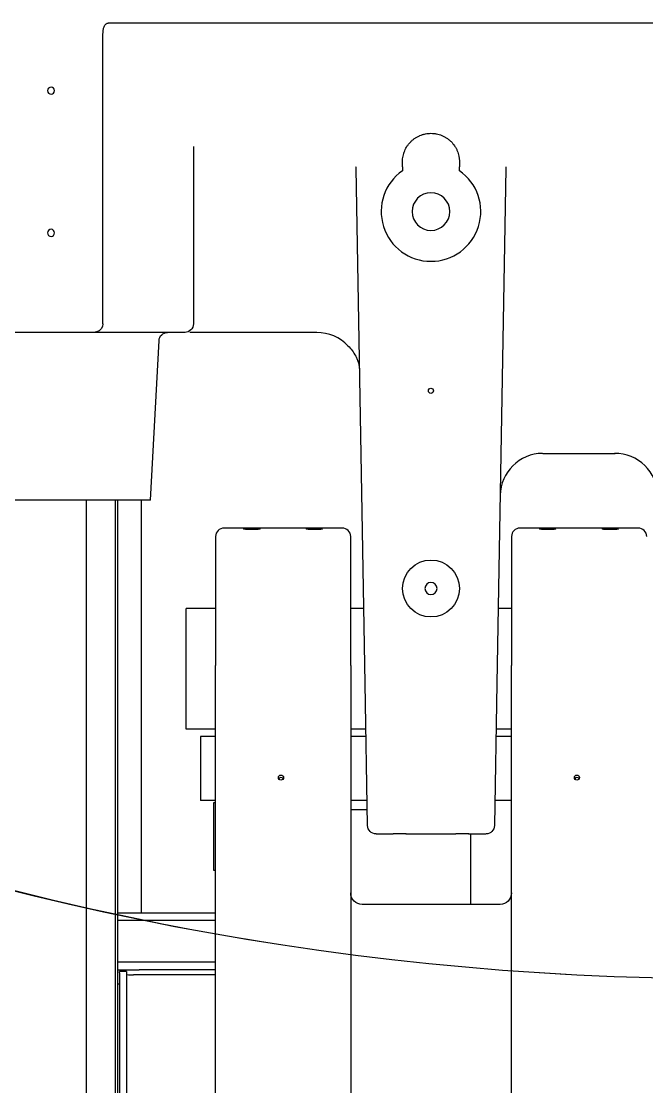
# Model space of a CAD drawing. Header units: millimetres. Extents: x 10462777 to 22643323, y 453826 to 1389191.
# Drawn here: x 11308612 to 11309051, y 582149 to 582898 of the extents above; entities that cross this region are included whole.
import ezdxf

# ---------------------------------------------------------------- set-up
doc = ezdxf.new("R2010")
doc.units = ezdxf.units.MM
doc.header["$LTSCALE"] = 200
doc.header["$MEASUREMENT"] = 0
doc.linetypes.add('PHANTOM', pattern=[2.5, 1.25, -0.25, 0.25, -0.25, 0.25, -0.25])
doc.layers.get('0').update_dxf_attribs({"linetype": 'CONTINUOUS'})
doc.layers.add('2', color=2, linetype='CONTINUOUS')
doc.layers.add('DV1_DEFAULT', color=7, linetype='CONTINUOUS')
doc.layers.add('LAYOUT', color=8, linetype='CONTINUOUS', lineweight=25)

# ---------------------------------------------------------------- blocks, each defined once
blk = doc.blocks.new('r710ic')
at = {"layer": 'DV1_DEFAULT', "color": 7, "linetype": 'Continuous', "lineweight": 0}
blk.add_arc((272041.37, 104232.63), 2050.12, 337.10565, 23.79911, dxfattribs=at)
at = {"layer": 'LAYOUT', "color": 3}
blk.add_circle((272041.37, 104232.63), 2050.12, dxfattribs=at)
blk = doc.blocks.new('A$C7DA30AB0')
at = {"layer": 'LAYOUT', "color": 6, "linetype": 'PHANTOM'}
blk.add_circle((3030.45, 3025.99, 0), 2693.02, dxfattribs=at)

msp = doc.modelspace()

# ---------------------------------------------------------------- linework, layer by layer
at = {"layer": '2', "color": 124, "linetype": 'Continuous'}
for p, q in [((11309542.65642, 582896.94412, 0), (11308673.08815, 582896.94412, 0)), ((11308669.35753, 582685.41335, 0), (11308669.35753, 582889.2026, 0)), ((11308732.86696, 582810.16343, 0), (11308732.86696, 582685.41335, 0)), ((11308879.86905, 582795.95448, 0), (11308879.86905, 582799.41497, 0)), ((11308919.86961, 582799.41497, 0), (11308919.86961, 582795.95448, 0)), ((11308853.525, 582432.53362, 0), (11308847.20231, 582794.76048, 0)), ((11308879.86905, 582795.95448, 0), (11308879.86905, 582793.13769, 0)), ((11308919.86961, 582793.13769, 0), (11308919.86961, 582795.95448, 0)), ((11308952.53635, 582794.76048, 0), (11308946.21366, 582432.53362, 0)), ((11308663.00658, 582679.49718, 0), (11308482.72279, 582679.49718, 0)), ((11308663.00658, 582679.41326, 0), (11308482.72279, 582679.41326, 0)), ((11308726.86687, 582679.41326, 0), (11308663.00658, 582679.41326, 0)), ((11308727.21579, 582679.41326, 0), (11308726.86687, 582679.41326, 0)), ((11308819.73436, 582679.41326, 0), (11308738.86704, 582679.41326, 0)), ((11308702.86653, 582561.41158, 0), (11308708.75274, 582673.7272, 0)), ((11308978.52059, 582594.41205, 0), (11309029.22102, 582594.41205, 0)), ((11308702.86653, 582561.41158, 0), (11308442.86284, 582561.41158, 0)), ((11308855.26579, 582332.80362, 0), (11308853.525, 582432.53362, 0)), ((11308946.21366, 582432.53362, 0), (11308944.47287, 582332.80362, 0)), ((11308861.26496, 582326.90825, 0), (11308873.37594, 582326.90825, 0)), ((11308882.31148, 582326.90825, 0), (11308917.37657, 582326.90825, 0)), ((11308926.3121, 582326.90825, 0), (11308938.47369, 582326.90825, 0))]:
    msp.add_line(p, q, dxfattribs=at)
at = {"layer": '2', "color": 252, "linetype": 'Continuous'}
for p, q in [((11308657.81339, 581210.93165, 0), (11308657.81339, 582561.35677, 0)), ((11308677.86618, 582561.3569, 0), (11308677.86618, 581835.92831, 0)), ((11308679.8662, 581835.96081, 0), (11308679.8662, 582561.35424, 0)), ((11308696.11644, 582561.41805, 0), (11308696.11644, 582271.43373, 0)), ((11308837.46844, 582541.91131, 0), (11308754.46726, 582541.91131, 0)), ((11309045.4714, 582541.91131, 0), (11308962.47022, 582541.91131, 0)), ((11308748.46718, 582535.91122, 0), (11308748.46718, 582445.34482, 0)), ((11308843.46853, 582445.34482, 0), (11308843.46853, 582535.91122, 0)), ((11308956.47013, 582535.91122, 0), (11308956.47013, 582445.34482, 0)), ((11308748.47632, 582485.41051, 0), (11308727.86689, 582485.41051, 0)), ((11308727.86689, 582400.4093, 0), (11308727.86689, 582485.41051, 0)), ((11308852.60881, 582485.41051, 0), (11308843.4779, 582485.41051, 0)), ((11308956.48177, 582485.41051, 0), (11308947.13852, 582485.41051, 0)), ((11308748.46718, 581853.79938, 0), (11308748.46718, 582445.34482, 0)), ((11308843.46853, 582445.34482, 0), (11308843.46853, 581853.79938, 0)), ((11308956.47013, 581853.79938, 0), (11308956.47013, 582445.34482, 0)), ((11308748.47632, 582400.4093, 0), (11308727.86689, 582400.4093, 0)), ((11308854.09524, 582400.4093, 0), (11308843.4779, 582400.4093, 0)), ((11308956.48177, 582400.4093, 0), (11308945.66389, 582400.4093, 0)), ((11308737.86703, 582395.25922, 0), (11308737.86703, 582350.25859, 0)), ((11308748.46533, 582395.25922, 0), (11308737.86703, 582395.25922, 0)), ((11308854.18275, 582395.25922, 0), (11308843.46362, 582395.25922, 0)), ((11308956.47157, 582395.25922, 0), (11308945.56499, 582395.25922, 0)), ((11308748.46533, 582350.25859, 0), (11308737.86703, 582350.25859, 0)), ((11308748.46718, 582348.77662, 0), (11308746.96716, 582348.77662, 0)), ((11308746.96716, 582348.7417, 0), (11308746.96716, 582348.77662, 0)), ((11308746.96716, 582348.7417, 0), (11308746.96716, 582331.181, 0)), ((11308854.96964, 582350.25859, 0), (11308843.46362, 582350.25859, 0)), ((11308956.47157, 582350.25859, 0), (11308944.77931, 582350.25859, 0)), ((11308855.08051, 582343.73063, 0), (11308843.46711, 582343.73063, 0)), ((11308746.96716, 582331.181, 0), (11308746.96716, 582324.56943, 0)), ((11308746.96716, 582324.56943, 0), (11308746.96716, 582306.67394, 0)), ((11308927.86973, 582277.36802, 0), (11308927.86973, 582326.90825, 0)), ((11308746.96716, 582306.67394, 0), (11308746.96716, 582301.32026, 0)), ((11308746.96716, 582301.32026, 0), (11308748.46718, 582301.32026, 0)), ((11308948.47002, 582277.36881, 0), (11308851.46864, 582277.36881, 0)), ((11308679.87186, 582271.40747, 0), (11308748.48214, 582271.40747, 0)), ((11308748.48309, 582265.90739, 0), (11308679.87281, 582265.90739, 0)), ((11308679.87281, 582236.90698, 0), (11308748.48309, 582236.90698, 0)), ((11308679.8662, 582231.4069, 0), (11308681.27183, 582231.4069, 0)), ((11308685.86629, 582230.11367, 0), (11308680.86622, 582230.11367, 0)), ((11308680.86622, 582229.11366, 0), (11308680.86622, 582230.11367, 0)), ((11308680.86622, 582229.11366, 0), (11308680.86622, 581835.90497, 0)), ((11308681.27701, 582231.4069, 0), (11308694.71481, 582231.4069, 0)), ((11308685.86629, 582230.11367, 0), (11308685.86629, 582229.11366, 0)), ((11308685.86629, 582229.11366, 0), (11308685.86629, 581835.90497, 0)), ((11308748.47834, 582227.85852, 0), (11308690.86636, 582227.85852, 0)), ((11308748.47862, 582231.4069, 0), (11308694.7126, 582231.4069, 0)), ((11308679.8662, 582221.40676, 0), (11308680.86627, 582221.40676, 0))]:
    msp.add_line(p, q, dxfattribs=at)
at = {"layer": '2', "color": 124, "linetype": 'Continuous', "extrusion": (0, 0, -1)}
for centre, radius in [((-11308632.86554, 582849.41568, 0), 2.50004), ((-11308899.86933, 582764.41447, 0), 13.25019), ((-11308632.86554, 582749.41426, 0), 2.50004), ((-11308899.86933, 582499.4107, 0), 4.25006)]:
    msp.add_circle(centre, radius, dxfattribs=at)
at = {"layer": '2', "color": 124, "linetype": 'Continuous'}
for centre, radius in [((11308899.86933, 582638.41268, 0), 1.80003), ((11308899.86933, 582499.4107, 0), 20.00028)]:
    msp.add_circle(centre, radius, dxfattribs=at)
for centre, radius, start, end in [((11308899.86933, 582764.41447, 0), 35.0005, 124.84990454, 55.15009546), ((11308819.73436, 582649.41283, 0), 30.00043, 43.34805053, 90), ((11308978.52059, 582564.41163, 0), 30.00043, 90.40924536, 179.00000004), ((11309029.22102, 582564.41163, 0), 30.00043, 0.99999996, 90.51429379)]:
    msp.add_arc(centre, radius, start, end, dxfattribs=at)
at = {"layer": '2', "color": 124, "linetype": 'Continuous', "extrusion": (0, 0, -1)}
for centre, radius, start, end in [((-11308726.86687, 582685.41335, 0), 6.00009, 180, 270), ((-11308663.00658, 582685.41335, 0), 5.91616, 252.97613378, 270), ((-11308714.74461, 582673.41318, 0), 6.00009, 3.00000005, 90), ((-11308861.26496, 582332.90834, 0), 6.00009, 270.00146305, 359.00000004), ((-11308938.47369, 582332.90834, 0), 6.00009, 180.99999996, 268.44733529)]:
    msp.add_arc(centre, radius, start, end, dxfattribs=at)
at = {"layer": '2', "color": 252, "linetype": 'Continuous'}
for centre, start, end in [((11308754.46726, 582535.91122, 0), 90, 180), ((11308837.46844, 582535.91122, 0), 0, 90), ((11308962.47022, 582535.91122, 0), 90, 180), ((11309045.4714, 582535.91122, 0), 0, 90)]:
    msp.add_arc(centre, 6.00009, start, end, dxfattribs=at)
at = {"layer": '2', "color": 252, "linetype": 'Continuous', "extrusion": (0, 0, -1)}
for centre, start, end in [((-11308851.46864, 582285.36892, 0), 270, 0), ((-11308948.47002, 582285.36892, 0), 180, 270)]:
    msp.add_arc(centre, 8.00011, start, end, dxfattribs=at)
at = {"layer": '2', "color": 124, "linetype": 'Continuous'}
for centre, major_axis, ratio, start_param, end_param in [((11308817.20665, 582794.23051, 0), (-0.62668, 36.79318), 0.815259284, 4.712907246, 4.741353576), ((11308982.5321, 582794.23051, 0), (-0.62667, -36.79324), 0.815260537, 4.683424297, 4.711870583)]:
    msp.add_ellipse(centre, major_axis=major_axis, ratio=ratio, start_param=start_param, end_param=end_param, dxfattribs=at)
at = {"layer": '2', "color": 124, "linetype": 'Continuous', "extrusion": (0, 0, -1)}
msp.add_ellipse((11308662.42922, 582685.41335, 0), major_axis=(-6.9283, 0), ratio=0.866025404, start_param=3.141592654, end_param=4.372552071, dxfattribs=at)
at = {"layer": '2', "color": 172, "linetype": 'Continuous'}
for centre in [(11308772.46752, 582541.28564, 0), (11308775.46756, 582541.28564, 0), (11308816.46815, 582541.28564, 0), (11308819.46819, 582541.28564, 0), (11308980.47047, 582541.28564, 0), (11308983.47052, 582541.28564, 0), (11309024.4711, 582541.28564, 0), (11309027.47114, 582541.28564, 0)]:
    msp.add_ellipse(centre, major_axis=(-4.25006, 0), ratio=0.107732801, dxfattribs=at)
at = {"layer": '2', "color": 252, "linetype": 'Continuous'}
for centre in [(11308794.46783, 582366.4557, 0), (11309002.47079, 582366.4557, 0)]:
    msp.add_ellipse(centre, major_axis=(1.80003, 0), ratio=0.994179885, dxfattribs=at)
for centre, major_axis, ratio, start_param, end_param in [((11308794.46783, 582364.73195, 0), (1.80003, 0), 0.994179885, 0.502554457, 2.639034506), ((11309002.47079, 582364.73195, 0), (1.80003, 0), 0.994179885, 0.502554457, 2.639034506), ((11308690.86636, 582227.98726, 0), (-5.00007, 0), 0.025747205, 0, 1.570796327)]:
    msp.add_ellipse(centre, major_axis=major_axis, ratio=ratio, start_param=start_param, end_param=end_param, dxfattribs=at)
at = {"layer": '2', "color": 124, "linetype": 'Continuous'}
for points, knots in [([(11308669.35753, 582889.2026, 0), (11308669.35753, 582889.98453, 0), (11308669.40326, 582890.76059, 0), (11308669.55604, 582891.91386, 0), (11308669.62114, 582892.29647, 0), (11308669.78613, 582893.0572, 0), (11308669.88644, 582893.43703, 0), (11308670.13112, 582894.18138, 0), (11308670.2751, 582894.54608, 0), (11308670.62498, 582895.24894, 0), (11308670.82752, 582895.58208, 0), (11308671.3232, 582896.18833, 0), (11308671.61694, 582896.45887, 0), (11308672.13399, 582896.74646, 0), (11308672.31421, 582896.81997, 0), (11308672.6915, 582896.91908, 0), (11308672.88996, 582896.94412, 0), (11308673.08815, 582896.94412, 0)], [0, 0, 0, 0, 0.25, 0.25, 0.375, 0.375, 0.5, 0.5, 0.625, 0.625, 0.75, 0.75, 0.875, 0.875, 0.9375, 0.9375, 1, 1, 1, 1]), ([(11308879.86905, 582799.41497, 0), (11308879.86905, 582800.08237, 0), (11308879.90236, 582800.74299, 0), (11308880.03266, 582802.05128, 0), (11308880.12966, 582802.69896, 0), (11308880.38639, 582803.98162, 0), (11308880.54613, 582804.61661, 0), (11308880.78559, 582805.40239, 0), (11308880.83548, 582805.55915, 0), (11308880.93928, 582805.87187, 0), (11308880.99324, 582806.02796, 0), (11308881.1603, 582806.49253, 0), (11308881.27879, 582806.79804, 0), (11308881.90603, 582808.30522, 0), (11308882.51803, 582809.44631, 0), (11308883.4192, 582810.7952, 0), (11308883.60631, 582811.06107, 0), (11308883.99452, 582811.58493, 0), (11308884.19596, 582811.84327, 0), (11308884.81524, 582812.59866, 0), (11308885.24974, 582813.07862, 0), (11308886.1613, 582813.99297, 0), (11308886.63837, 582814.42733, 0), (11308887.63573, 582815.25064, 0), (11308888.15602, 582815.63958, 0), (11308888.97045, 582816.18795, 0), (11308889.24795, 582816.36504, 0), (11308889.80827, 582816.70351, 0), (11308890.09181, 582816.8654, 0), (11308890.95249, 582817.32938, 0), (11308891.53969, 582817.60982, 0), (11308892.74117, 582818.11323, 0), (11308893.35545, 582818.3362, 0), (11308894.29799, 582818.62641, 0), (11308894.6157, 582818.71576, 0), (11308895.25839, 582818.87931, 0), (11308895.58412, 582818.95361, 0), (11308897.21159, 582819.28233, 0), (11308898.5226, 582819.41346, 0), (11308900.5025, 582819.41612, 0), (11308901.16471, 582819.38442, 0), (11308901.99538, 582819.30263, 0), (11308902.16167, 582819.28415, 0), (11308902.49248, 582819.24318, 0), (11308902.65726, 582819.22068, 0), (11308903.14972, 582819.14719, 0), (11308903.47555, 582819.09021, 0), (11308905.09259, 582818.76618, 0), (11308906.34775, 582818.38287, 0), (11308907.86963, 582817.74841, 0), (11308908.17218, 582817.61338, 0), (11308908.76631, 582817.33042, 0), (11308909.05858, 582817.18223, 0), (11308909.92142, 582816.71796, 0), (11308910.47804, 582816.38221, 0), (11308911.55528, 582815.65907, 0), (11308912.0759, 582815.27166, 0), (11308912.82988, 582814.65115, 0), (11308913.07692, 582814.43755, 0), (11308913.56101, 582813.99771, 0), (11308913.79663, 582813.77279, 0), (11308914.94346, 582812.62363, 0), (11308915.76182, 582811.6264, 0), (11308916.66355, 582810.28099, 0), (11308916.83778, 582810.00691, 0), (11308917.1738, 582809.44855, 0), (11308917.33591, 582809.16368, 0), (11308917.80099, 582808.29734, 0), (11308918.08063, 582807.70849, 0), (11308918.83077, 582805.90844, 0), (11308919.21342, 582804.66408, 0), (11308919.53929, 582803.04988, 0), (11308919.59681, 582802.72379, 0), (11308919.69583, 582802.0667, 0), (11308919.7371, 582801.73729, 0), (11308919.83628, 582800.74647, 0), (11308919.86961, 582800.08248, 0), (11308919.86961, 582799.41497, 0)], [0, 0, 0, 0, 0.03125, 0.03125, 0.0625, 0.0625, 0.09375, 0.09375, 0.1015625, 0.1015625, 0.109375, 0.109375, 0.125, 0.125, 0.1875, 0.1875, 0.203125, 0.203125, 0.21875, 0.21875, 0.25, 0.25, 0.28125, 0.28125, 0.3125, 0.3125, 0.328125, 0.328125, 0.34375, 0.34375, 0.375, 0.375, 0.40625, 0.40625, 0.421875, 0.421875, 0.4375, 0.4375, 0.5, 0.5, 0.53125, 0.53125, 0.5390625, 0.5390625, 0.546875, 0.546875, 0.5625, 0.5625, 0.625, 0.625, 0.640625, 0.640625, 0.65625, 0.65625, 0.6875, 0.6875, 0.71875, 0.71875, 0.734375, 0.734375, 0.75, 0.75, 0.8125, 0.8125, 0.828125, 0.828125, 0.84375, 0.84375, 0.875, 0.875, 0.9375, 0.9375, 0.953125, 0.953125, 0.96875, 0.96875, 1, 1, 1, 1]), ([(11308738.86704, 582679.41326, 0), (11308738.71279, 582679.41326, 0), (11308738.55726, 582679.41326, 0), (11308738.24756, 582679.41326, 0), (11308737.78328, 582679.41326, 0), (11308737.32058, 582679.41326, 0), (11308736.39942, 582679.41326, 0), (11308735.79095, 582679.41326, 0), (11308733.99979, 582679.41326, 0), (11308732.85011, 582679.41326, 0), (11308731.30748, 582679.41326, 0), (11308730.83911, 582679.41326, 0), (11308730.39884, 582679.41326, 0)], [0, 0, 0, 0, 0.050695784, 0.050695784, 0.101391569, 0.202783137, 0.202783137, 0.405566275, 0.405566275, 0.81113255, 0.81113255, 1, 1, 1, 1]), ([(11308841.55059, 582670.00598, 0), (11308842.51638, 582668.98283, 0), (11308843.49117, 582667.8854, 0), (11308845.34067, 582665.48255, 0), (11308846.21662, 582664.17761, 0), (11308847.37225, 582662.00577, 0), (11308847.7322, 582661.24237, 0), (11308848.37273, 582659.65609, 0), (11308848.6543, 582658.83217, 0), (11308849.36153, 582656.25989, 0), (11308849.6521, 582654.41189, 0), (11308849.68718, 582652.40194, 0)], [0, 0, 0, 0, 0.25, 0.25, 0.5, 0.5, 0.625, 0.625, 0.75, 0.75, 1, 1, 1, 1]), ([(11308882.36908, 582326.90825, 0), (11308882.36916, 582326.90825, 0), (11308882.36207, 582326.90855, 0), (11308882.33315, 582326.90975, 0), (11308882.31133, 582326.91066, 0), (11308882.22524, 582326.91419, 0), (11308882.1403, 582326.91765, 0), (11308881.97135, 582326.92418, 0), (11308881.90764, 582326.9266, 0), (11308881.76834, 582326.93175, 0), (11308881.69273, 582326.93447, 0), (11308881.44847, 582326.94298, 0), (11308881.26255, 582326.94909, 0), (11308880.84271, 582326.96153, 0), (11308880.61506, 582326.96766, 0), (11308880.24962, 582326.97617, 0), (11308880.1237, 582326.9789, 0), (11308879.86347, 582326.98405, 0), (11308879.72857, 582326.98647, 0), (11308879.31962, 582326.99303, 0), (11308879.03912, 582326.9965, 0), (11308878.6067, 582327.00005, 0), (11308878.46027, 582327.00096, 0), (11308878.16476, 582327.00218, 0), (11308878.01746, 582327.00248, 0), (11308877.57693, 582327.00249, 0), (11308877.28503, 582327.00129, 0), (11308876.8499, 582326.99775, 0), (11308876.70522, 582326.99627, 0), (11308876.42315, 582326.99284, 0), (11308876.14674, 582326.98893, 0), (11308875.88145, 582326.98417, 0), (11308875.62179, 582326.97905, 0), (11308875.49419, 582326.9763, 0), (11308875.1245, 582326.96771, 0), (11308874.89773, 582326.96159, 0), (11308874.58625, 582326.95238, 0), (11308874.48724, 582326.9493, 0), (11308874.29911, 582326.94321, 0), (11308874.21045, 582326.94022, 0), (11308873.96499, 582326.93168, 0), (11308873.8266, 582326.9265, 0), (11308873.65699, 582326.91994, 0), (11308873.60661, 582326.91795, 0), (11308873.52056, 582326.9145, 0), (11308873.48478, 582326.91304, 0), (11308873.39878, 582326.90951, 0), (11308873.36941, 582326.90827, 0), (11308873.36896, 582326.90825, 0)], [0, 0, 0, 0, 0.031248879, 0.031248879, 0.062504133, 0.062504133, 0.125014642, 0.125014642, 0.156269896, 0.156269896, 0.187525151, 0.187525151, 0.25003566, 0.25003566, 0.312546168, 0.312546168, 0.343801423, 0.343801423, 0.375056677, 0.375056677, 0.437567186, 0.437567186, 0.46882244, 0.46882244, 0.500077695, 0.500077695, 0.562588203, 0.562588203, 0.593843458, 0.593843458, 0.625098712, 0.656353966, 0.656353966, 0.687609221, 0.687609221, 0.75011973, 0.75011973, 0.781374984, 0.781374984, 0.812630238, 0.812630238, 0.875140747, 0.875140747, 0.906396002, 0.906396002, 0.937651256, 0.937651256, 1, 1, 1, 1]), ([(11308926.36971, 582326.90825, 0), (11308926.36978, 582326.90825, 0), (11308926.3627, 582326.90855, 0), (11308926.33378, 582326.90975, 0), (11308926.31196, 582326.91066, 0), (11308926.22586, 582326.91419, 0), (11308926.14093, 582326.91765, 0), (11308925.97197, 582326.92418, 0), (11308925.90827, 582326.9266, 0), (11308925.76896, 582326.93175, 0), (11308925.69336, 582326.93447, 0), (11308925.4491, 582326.94298, 0), (11308925.26317, 582326.94909, 0), (11308924.84334, 582326.96153, 0), (11308924.61568, 582326.96766, 0), (11308924.25025, 582326.97617, 0), (11308924.12433, 582326.9789, 0), (11308923.86409, 582326.98405, 0), (11308923.7292, 582326.98647, 0), (11308923.32025, 582326.99303, 0), (11308923.03975, 582326.9965, 0), (11308922.60733, 582327.00005, 0), (11308922.4609, 582327.00096, 0), (11308922.16538, 582327.00218, 0), (11308922.01809, 582327.00248, 0), (11308921.57756, 582327.00249, 0), (11308921.28565, 582327.00129, 0), (11308920.85053, 582326.99775, 0), (11308920.70584, 582326.99627, 0), (11308920.42377, 582326.99284, 0), (11308920.14736, 582326.98893, 0), (11308919.88207, 582326.98417, 0), (11308919.62241, 582326.97905, 0), (11308919.49481, 582326.9763, 0), (11308919.12512, 582326.96771, 0), (11308918.89836, 582326.96159, 0), (11308918.58688, 582326.95238, 0), (11308918.48786, 582326.9493, 0), (11308918.29974, 582326.94321, 0), (11308918.21107, 582326.94022, 0), (11308917.96561, 582326.93168, 0), (11308917.82722, 582326.9265, 0), (11308917.65762, 582326.91994, 0), (11308917.60724, 582326.91795, 0), (11308917.52118, 582326.9145, 0), (11308917.4854, 582326.91304, 0), (11308917.3994, 582326.90951, 0), (11308917.37003, 582326.90827, 0), (11308917.36958, 582326.90825, 0)], [0, 0, 0, 0, 0.031248885, 0.031248885, 0.062504139, 0.062504139, 0.125014648, 0.125014648, 0.156269902, 0.156269902, 0.187525156, 0.187525156, 0.250035664, 0.250035664, 0.312546172, 0.312546172, 0.343801426, 0.343801426, 0.375056681, 0.375056681, 0.437567189, 0.437567189, 0.468822443, 0.468822443, 0.500077697, 0.500077697, 0.562588205, 0.562588205, 0.59384346, 0.59384346, 0.625098714, 0.656353968, 0.656353968, 0.687609222, 0.687609222, 0.75011973, 0.75011973, 0.781374984, 0.781374984, 0.812630239, 0.812630239, 0.875140747, 0.875140747, 0.906396001, 0.906396001, 0.937651255, 0.937651255, 1, 1, 1, 1])]:
    msp.add_open_spline(points, degree=3, knots=knots, dxfattribs=at)

# ---------------------------------------------------------------- block references
at = {"ltscale": 10}
msp.add_blockref('A$C7DA30AB0', (11303684.4077, 580408.4363, 0), dxfattribs=at)
at = {"layer": 'LAYOUT', "color": 2, "rotation": 270}
msp.add_blockref('r710ic', (11204875.24796, 856316.46559, 0), dxfattribs=at)

doc.saveas('drawing.dxf')
